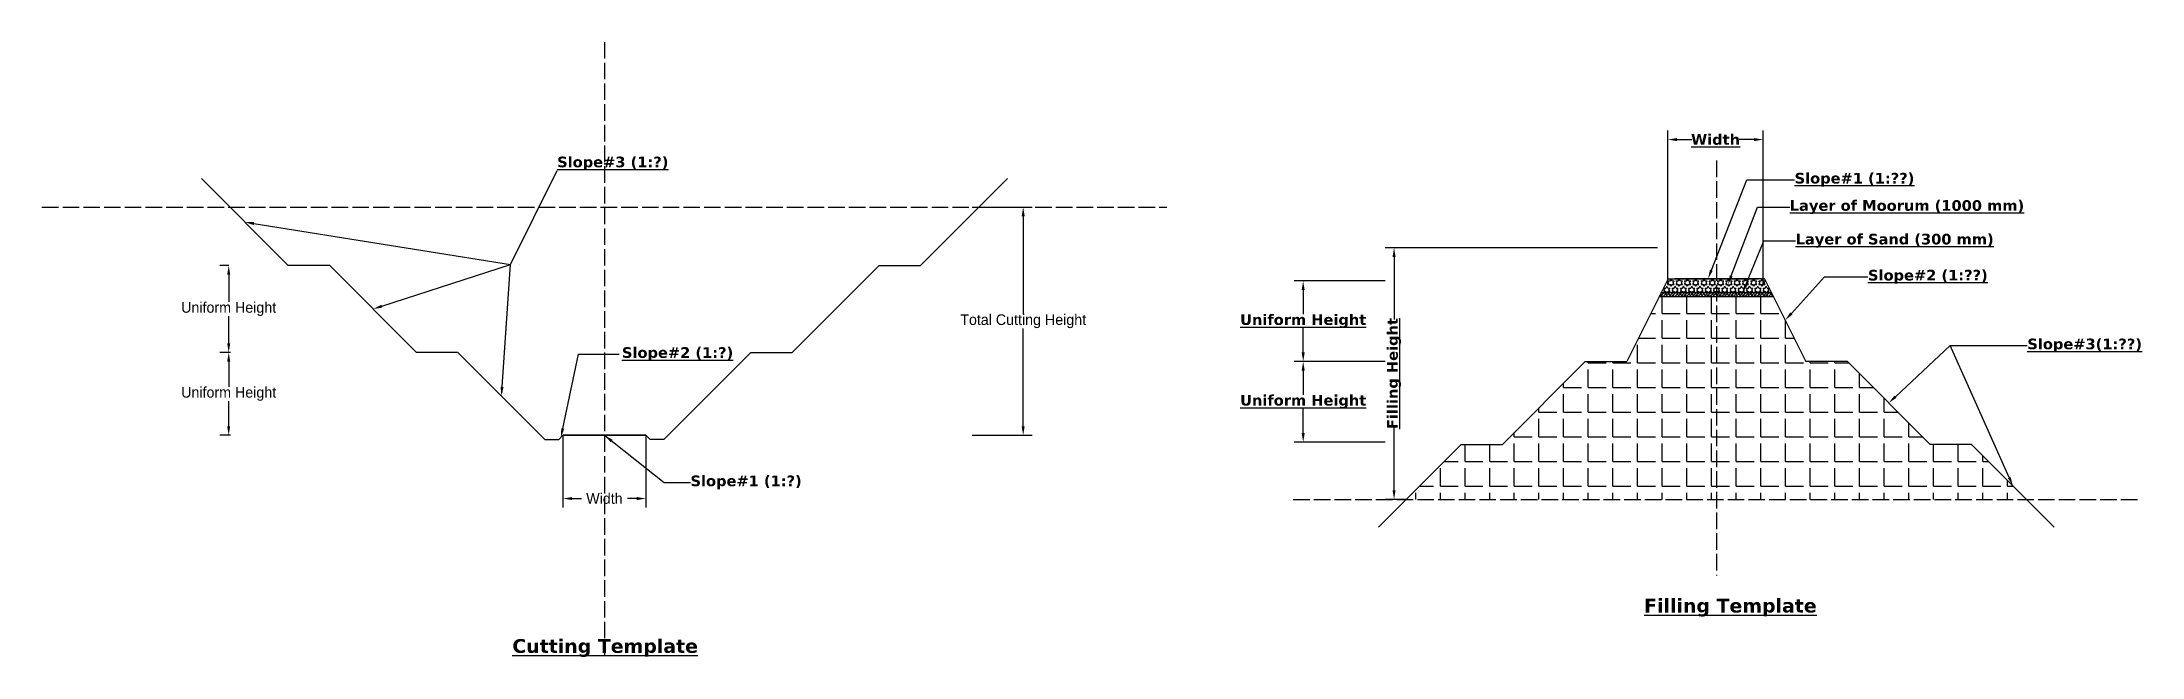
# Model space of a CAD drawing. Extents: x -15576 to 136668, y -8800 to 35753.
import ezdxf

# ---------------------------------------------------------------- set-up
doc = ezdxf.new("R2010")
doc.units = 0
doc.header["$LTSCALE"] = 100
doc.header["$MEASUREMENT"] = 0
doc.linetypes.add('ACAD_ISO02W100', pattern=[15, 12, -3])
doc.layers.get('0').update_dxf_attribs({"linetype": 'CONTINUOUS'})
doc.layers.get('DEFPOINTS').update_dxf_attribs({"color": 20, "linetype": 'CONTINUOUS'})
for name, color, linetype in [('ANN', 40, 'ACAD_ISO02W100'), ('DIM', 170, 'CONTINUOUS'), ('LAYER1', 80, 'CONTINUOUS')]:
    doc.layers.add(name, color=color, linetype=linetype)
doc.dimstyles.get("Standard").update_dxf_attribs({"dimtxt": 0.18, "dimasz": 0.18, "dimexe": 0.18, "dimexo": 0.0625, "dimgap": 0.09, "dimtad": 0, "dimtih": 1, "dimtoh": 1, "dimdec": 4, "dimzin": 0, "dimtxsty": 'STANDARD', "dimcen": 0.09, "dimazin": 3, "dimtfac": 1, "dimtdec": 4, "dimtofl": 0, "dimtmove": 0, "dimatfit": 3, "dimtolj": 1, "dimtzin": 0})

# ---------------------------------------------------------------- blocks, each defined once
blk = doc.blocks.new('*D0')
at = {"color": 0, "linetype": 'BYBLOCK'}
for p, q in [((-35769, 6005), (-36547, 6005)), ((-35897, 5342), (-35897, 3520)), ((-35897, 667), (-35897, 2490)), ((-35769, 5), (-36547, 5))]:
    blk.add_line(p, q, dxfattribs=at)
for points in [[(-36008, 5342), (-35787, 5342), (-35897, 6005)], [(-36008, 667), (-35787, 667), (-35897, 5)]]:
    blk.add_solid(points, dxfattribs=at)
at = {"layer": 'DEFPOINTS', "color": 0, "linetype": 'BYBLOCK'}
for p in [(-35897, 6005), (-35769, 6005), (-35769, 5)]:
    blk.add_point(p, dxfattribs=at)
at = {"color": 0, "linetype": 'BYBLOCK', "insert": (-35897, 3005), "char_height": 772.23, "attachment_point": 5}
blk.add_mtext('\\A1;Uniform Height', dxfattribs=at)
blk = doc.blocks.new('*D1')
at = {"color": 0, "linetype": 'BYBLOCK'}
for p, q in [((-35897, 12305), (-36547, 12305)), ((-35897, 11642), (-35897, 9670)), ((-35897, 6667), (-35897, 8640)), ((-35897, 6005), (-36547, 6005))]:
    blk.add_line(p, q, dxfattribs=at)
for points in [[(-36008, 11642), (-35787, 11642), (-35897, 12305)], [(-36008, 6667), (-35787, 6667), (-35897, 6005)]]:
    blk.add_solid(points, dxfattribs=at)
at = {"layer": 'DEFPOINTS', "color": 0, "linetype": 'BYBLOCK'}
for p in [(-35897, 12305), (-35897, 12305), (-35897, 6005)]:
    blk.add_point(p, dxfattribs=at)
at = {"color": 0, "linetype": 'BYBLOCK', "insert": (-35897, 9155), "char_height": 772.23, "attachment_point": 5}
blk.add_mtext('\\A1;Uniform Height', dxfattribs=at)
blk = doc.blocks.new('*D2')
at = {"color": 0, "linetype": 'BYBLOCK'}
for p, q in [((1616, 5), (1616, -5227)), ((7631, 5), (7631, -5227)), ((2278, -4577), (2950, -4577)), ((6969, -4577), (6297, -4577))]:
    blk.add_line(p, q, dxfattribs=at)
for points in [[(2278, -4467), (2278, -4687), (1616, -4577)], [(6969, -4467), (6969, -4687), (7631, -4577)]]:
    blk.add_solid(points, dxfattribs=at)
at = {"layer": 'DEFPOINTS', "color": 0, "linetype": 'BYBLOCK'}
for p in [(1616, 5), (7631, 5), (1616, -4577)]:
    blk.add_point(p, dxfattribs=at)
at = {"color": 0, "linetype": 'BYBLOCK', "insert": (4623, -4577), "char_height": 772.2, "attachment_point": 5}
blk.add_mtext('\\A1;Width', dxfattribs=at)
blk = doc.blocks.new('*D3')
at = {"color": 0, "linetype": 'BYBLOCK'}
for p, q in [((31278, 16529), (35631, 16529)), ((34981, 15866), (34981, 8782)), ((34981, 667), (34981, 7752)), ((31278, 5), (35631, 5))]:
    blk.add_line(p, q, dxfattribs=at)
for points in [[(34871, 15866), (35092, 15866), (34981, 16529)], [(34871, 667), (35092, 667), (34981, 5)]]:
    blk.add_solid(points, dxfattribs=at)
at = {"layer": 'DEFPOINTS', "color": 0, "linetype": 'BYBLOCK'}
for p in [(31278, 16529), (34981, 16529), (31278, 5)]:
    blk.add_point(p, dxfattribs=at)
at = {"color": 0, "linetype": 'BYBLOCK', "insert": (34981, 8267), "char_height": 772.23, "attachment_point": 5}
blk.add_mtext('\\A1;Total Cutting Height', dxfattribs=at)
blk = doc.blocks.new('*D4')
at = {"color": 0, "linetype": 'BYBLOCK'}
for p, q in [((101552, 20848), (81794, 20848)), ((82444, 20186), (82444, 15647)), ((82444, 3283), (82444, 7822)), ((83324, 2620), (81794, 2620))]:
    blk.add_line(p, q, dxfattribs=at)
for points in [[(82334, 20186), (82555, 20186), (82444, 20848)], [(82334, 3283), (82555, 3283), (82444, 2620)]]:
    blk.add_solid(points, dxfattribs=at)
at = {"layer": 'DEFPOINTS', "color": 0, "linetype": 'BYBLOCK'}
for p in [(82444, 20848), (101552, 20848), (83324, 2620)]:
    blk.add_point(p, dxfattribs=at)
at = {"color": 0, "linetype": 'BYBLOCK', "insert": (82444, 11734), "char_height": 772.23, "attachment_point": 5, "rotation": 90}
blk.add_mtext('\\A1;\\fVerdana|b1|i0|c0|p34;\\LFilling Height', dxfattribs=at)
blk = doc.blocks.new('*D5')
at = {"color": 0, "linetype": 'BYBLOCK'}
for p, q in [((81794, 18446), (75206, 18446)), ((75856, 17784), (75856, 16041)), ((75856, 13267), (75856, 15010)), ((81794, 12605), (75206, 12605))]:
    blk.add_line(p, q, dxfattribs=at)
for points in [[(75746, 17784), (75966, 17784), (75856, 18446)], [(75746, 13267), (75966, 13267), (75856, 12605)]]:
    blk.add_solid(points, dxfattribs=at)
at = {"layer": 'DEFPOINTS', "color": 0, "linetype": 'BYBLOCK'}
for p in [(81794, 18446), (75856, 12605), (81794, 12605)]:
    blk.add_point(p, dxfattribs=at)
at = {"color": 0, "linetype": 'BYBLOCK', "insert": (75856, 15526), "char_height": 772.23, "attachment_point": 5}
blk.add_mtext('\\A1;\\fVerdana|b1|i0|c0|p34;\\LUniform Height', dxfattribs=at)
blk = doc.blocks.new('*D6')
at = {"color": 0, "linetype": 'BYBLOCK'}
for p, q in [((81794, 12605), (75206, 12605)), ((75856, 11942), (75856, 10200)), ((75856, 7425), (75856, 9168)), ((81794, 6763), (75206, 6763))]:
    blk.add_line(p, q, dxfattribs=at)
for points in [[(75746, 11942), (75966, 11942), (75856, 12605)], [(75746, 7425), (75966, 7425), (75856, 6763)]]:
    blk.add_solid(points, dxfattribs=at)
at = {"layer": 'DEFPOINTS', "color": 0, "linetype": 'BYBLOCK'}
for p in [(81794, 12605), (75856, 6763), (81794, 6763)]:
    blk.add_point(p, dxfattribs=at)
at = {"color": 0, "linetype": 'BYBLOCK', "insert": (75856, 9684), "char_height": 772.23, "attachment_point": 5}
blk.add_mtext('\\A1;\\fVerdana|b1|i0|c0|p34;\\LUniform Height', dxfattribs=at)
blk = doc.blocks.new('*D7')
at = {"color": 0, "linetype": 'BYBLOCK'}
for p, q in [((102300, 18187), (102300, 29335)), ((109200, 18187), (109200, 29335)), ((102962, 28685), (104036, 28685)), ((108538, 28685), (107464, 28685))]:
    blk.add_line(p, q, dxfattribs=at)
for points in [[(102962, 28796), (102962, 28575), (102300, 28685)], [(108538, 28796), (108538, 28575), (109200, 28685)]]:
    blk.add_solid(points, dxfattribs=at)
at = {"layer": 'DEFPOINTS', "color": 0, "linetype": 'BYBLOCK'}
for p in [(109200, 28685), (102300, 18187), (109200, 18187)]:
    blk.add_point(p, dxfattribs=at)
at = {"color": 0, "linetype": 'BYBLOCK', "insert": (105750, 28685), "char_height": 772.23, "attachment_point": 5}
blk.add_mtext('\\A1;\\fVerdana|b1|i0|c0|p34;\\LWidth', dxfattribs=at)

msp = doc.modelspace()

# ---------------------------------------------------------------- hatches: boundary and pattern name
h = msp.add_hatch()
h.set_pattern_fill('STARS', color=256, scale=1200, style=0)
h.paths.add_polyline_path([(109308.63888, 18604.66077), (105808.63888, 18604.66077), (105808.63888, 17604.66077), (109808.63888, 17604.66077)])
h.paths.add_polyline_path([(105808.63888, 18604.66077), (102308.63888, 18604.66077), (101808.63888, 17604.66077), (105808.63888, 17604.66077)])
h = msp.add_hatch()
h.set_pattern_fill('ANSI38', color=256, scale=1200, style=0)
h.paths.add_polyline_path([(105808.63888, 17604.66077), (101808.63888, 17604.66077), (101658.63888, 17304.66077), (105808.63888, 17304.66077)])
h.paths.add_polyline_path([(109808.63888, 17604.66077), (105808.63888, 17604.66077), (105808.63888, 17304.66077), (109958.63888, 17304.66077)])
at = {"layer": 'DIM'}
h = msp.add_hatch(dxfattribs=at)
h.set_pattern_fill('ANGLE', color=256, scale=6500, style=0)
h.set_pattern_definition([(0, (0, 0), (0, 1787.5), [1300, -487.5]), (90, (0, 0), (-1787.5, 1e-13), [1300, -487.5])])
h.paths.add_polyline_path([(105808.63888, 17304.66077), (101658.63888, 17304.66077), (99308.63888, 12604.66077), (96308.63888, 12604.66077), (90308.63888, 6604.66077), (87308.63888, 6604.66077), (83324.32838, 2620.35027), (105808.63888, 2620.35027)])
h.paths.add_polyline_path([(115308.63888, 12604.66077), (112308.63888, 12604.66077), (109958.63888, 17304.66077), (105808.63888, 17304.66077), (105808.63888, 2620.35027), (128292.94938, 2620.35027), (124308.63888, 6604.66077), (121308.63888, 6604.66077)])

# ---------------------------------------------------------------- linework, layer by layer
for p, q in [((2281.58181, 19559.26854), (-4018.41819, 25859.26854)), ((48116.58181, 19559.26854), (54416.58181, 25859.26854)), ((5281.58181, 19559.26854), (2281.58181, 19559.26854)), ((11581.58181, 13259.26854), (5281.58181, 19559.26854)), ((38816.58181, 13259.26854), (45116.58181, 19559.26854)), ((45116.58181, 19559.26854), (48116.58181, 19559.26854)), ((102308.63888, 18604.66077), (99308.63888, 12604.66077)), ((102308.63888, 18604.66077), (105808.63888, 18604.66077)), ((105808.63888, 18604.66077), (102801.13888, 18604.66077)), ((109308.63888, 18604.66077), (105808.63888, 18604.66077)), ((105808.63888, 18604.66077), (108816.13888, 18604.66077)), ((109308.63888, 18604.66077), (112308.63888, 12604.66077)), ((101658.63888, 17304.66077), (109958.63888, 17304.66077)), ((101808.63888, 17604.66077), (109808.63888, 17604.66077)), ((14581.58181, 13259.26854), (11581.58181, 13259.26854)), ((20881.58181, 6959.26854), (14581.58181, 13259.26854)), ((29516.58181, 6959.26854), (35816.58181, 13259.26854)), ((35816.58181, 13259.26854), (38816.58181, 13259.26854)), ((96308.63888, 12604.66077), (90308.63888, 6604.66077)), ((96308.63888, 12604.66077), (99308.63888, 12604.66077)), ((115308.63888, 12604.66077), (112308.63888, 12604.66077)), ((115308.63888, 12604.66077), (121308.63888, 6604.66077)), ((20881.58181, 6959.26854), (21891.58181, 6959.26854)), ((21891.58181, 6959.26854), (22191.58181, 7259.26854)), ((22191.58181, 7259.26854), (28206.58181, 7259.26854)), ((28206.58181, 7259.26854), (22191.58181, 7259.26854)), ((28506.58181, 6959.26854), (28206.58181, 7259.26854)), ((29516.58181, 6959.26854), (28506.58181, 6959.26854)), ((87308.63888, 6604.66077), (81308.63888, 604.66077)), ((87308.63888, 6604.66077), (90308.63888, 6604.66077)), ((124308.63888, 6604.66077), (121308.63888, 6604.66077)), ((124308.63888, 6604.66077), (130308.63888, 604.66077))]:
    msp.add_line(p, q)
at = {"layer": 'ANN'}
for p, q in [((25199.08181, 35753.03439), (25199.08181, -8650.45576)), ((105808.63888, 27160.82634), (105808.63888, -2892.55854)), ((-15575.97789, 23783.39794), (65974.14151, 23783.39794)), ((75134.58393, 2620.35027), (136482.69383, 2620.35027))]:
    msp.add_line(p, q, dxfattribs=at)
at = {"layer": 'DIM'}
for p, q in [((18397.94392, 19642.3473), (21771.55303, 26442.10646)), ((105450.05181, 19221.47984), (108016.4344, 25777.46794)), ((108016.4344, 25777.46794), (111482.90873, 25777.46794)), ((106886.06644, 18805.43591), (108789.56075, 23795.88363)), ((108789.56075, 23795.88363), (111128.82218, 23795.88363)), ((-214.25918, 22605.13606), (18397.94392, 19642.3473)), ((107949.68735, 18157.90744), (109250.82374, 21360.2572)), ((109250.82374, 21360.2572), (111557.13784, 21360.2572)), ((9061.65354, 16613.66323), (18397.94392, 19642.3473)), ((17777.77054, 10770.05155), (18397.94392, 19642.3473)), ((18397.94392, 19642.3473), (18398.03392, 19642.3473)), ((19060.33925, 19642.3473), (19060.42925, 19642.3473)), ((111252.72831, 16096.14034), (113652.34622, 18751.8288)), ((113652.34622, 18751.8288), (116802.91721, 18751.8288)), ((118792.08109, 10057.48658), (122753.99556, 13768.49295)), ((122753.99556, 13768.49295), (128355.0107, 13768.49295)), ((127037.75928, 4209.13726), (122753.99556, 13768.49295)), ((22177.52257, 7757.56453), (23307.25112, 13145.1941)), ((23307.25112, 13145.1941), (26259.10752, 13145.1941))]:
    msp.add_line(p, q, dxfattribs=at)
at = {"layer": 'DIM', "const_width": 50}
msp.add_lwpolyline([(54416.58181, 25859.26854), (48116.58181, 19559.26854), (45116.58181, 19559.26854), (38816.58181, 13259.26854), (35816.58181, 13259.26854), (29516.58181, 6959.26854), (28506.58181, 6959.26854), (28206.58181, 7259.26854), (22191.58181, 7259.26854), (21891.58181, 6959.26854), (20881.58181, 6959.26854), (14581.58181, 13259.26854), (11581.58181, 13259.26854), (5281.58181, 19559.26854), (2281.58181, 19559.26854), (-4018.41819, 25859.26854)], dxfattribs=at)
at = {"layer": 'DIM'}
for points in [[(-231.6146, 22496.10956), (-196.90377, 22714.16256), (-868.41819, 22709.26854)], [(105552.85499, 19181.2369), (105347.24863, 19261.72279), (105208.59412, 18604.66077)], [(106989.21685, 18766.0915), (106782.91604, 18844.78032), (106650, 18186.53348)], [(108051.96652, 18116.35072), (107847.40819, 18199.46416), (107700.34705, 17544.23245)], [(9095.71932, 16508.65128), (9027.58776, 16718.67519), (8431.58181, 16409.26854)], [(111334.64157, 16022.12543), (111170.81505, 16170.15524), (110808.63888, 15604.66077)], [(17887.90104, 10762.35342), (17667.64004, 10777.74967), (17731.58181, 10109.26854)], [(118867.55206, 9976.91288), (118716.61012, 10138.06028), (118308.63888, 9604.66077)], [(22285.57191, 7734.90773), (22069.47324, 7780.22132), (22041.58181, 7109.26854)], [(127138.50536, 4254.28386), (126937.0132, 4163.99066), (127308.63888, 3604.66077)]]:
    msp.add_solid(points, dxfattribs=at)
at = {"layer": 'LAYER1', "const_width": 50}
for points in [[(81308.63888, 604.66077), (87308.63888, 6604.66077), (90308.63888, 6604.66077), (96308.63888, 12604.66077), (99308.63888, 12604.66077), (102308.63888, 18604.66077), (105808.63888, 18604.66077)], [(130308.63888, 604.66077), (124308.63888, 6604.66077), (121308.63888, 6604.66077), (115308.63888, 12604.66077), (112308.63888, 12604.66077), (109308.63888, 18604.66077), (105808.63888, 18604.66077)]]:
    msp.add_lwpolyline(points, dxfattribs=at)

# ---------------------------------------------------------------- texts
at = {"layer": 'DIM', "attachment_point": 4}
for s, insert, char_height in [('\\fVerdana|b1|i0|c0|p34;\\LSlope#3 (1:?)', (21771.55303, 26952.43476), 772.2345904), ('\\fVerdana|b1|i0|c0|p34;\\LSlope#1 (1:??)', (111482.99873, 25777.46794), 772.2345904), ('\\fVerdana|b1|i0|c0|p34;\\LLayer of Moorum (1000 mm)', (111128.91218, 23795.88363), 772.2345904), ('\\fVerdana|b1|i0|c0|p34;\\LLayer of Sand (300 mm)', (111557.22784, 21360.2572), 772.2345904), ('\\fVerdana|b1|i0|c0|p34;\\LSlope#2 (1:??)', (116803.00721, 18751.8288), 772.2345904), ('\\fVerdana|b1|i0|c0|p34;\\LSlope#3(1:??)', (128355.1007, 13768.49295), 772.2345904), ('\\fVerdana|b1|i0|c0|p34;\\LSlope#2 (1:?)', (26469.07265, 13145.1941), 772.2345904), ('\\fVerdana|b1|i0|c0|p34;Slope#1 (1:?)', (31437.50767, 3850.12356), 772.2345904), ('\\fVerdana|b1|i0|c0|p34;\\LFilling Template', (100570.18479, -5226.28427), 1000), ('\\fVerdana|b1|i0|c0|p34;\\LCutting Template', (18519.48642, -8152.24908), 1000)]:
    msp.add_mtext(s, dxfattribs=dict(at, insert=insert, char_height=char_height))

# ---------------------------------------------------------------- dimensions: what is measured, and where the dimension line sits
at = {"layer": 'DIM'}
dim = msp.add_linear_dim(base=(109200.00003, 28685.33173), p1=(102300.00002, 18186.53347), p2=(109200.00003, 18186.53347), text='\\fVerdana|b1|i0|c0|p34;\\LWidth', dimstyle='STANDARD', override={"dimtxt": 772.23459, "dimasz": 662.395334, "dimexe": 650}, dxfattribs=at)
dim.commit()
dim.dimension.update_dxf_attribs({"geometry": '*D7', "text_midpoint": (105750.00002, 28685.33173)})
for base, p1, p2, text, picture, middle, set_off in [((55556.91147, 23783.39794), (51853.169, 7259.26854), (51853.169, 23783.39794), 'Total Cutting Height', '*D3', (55556.91147, 15521.33324), (20575.62711, 7254.60777)), ((-2042.52268, 19559.26854), (-2042.52268, 13259.26854), (-2042.52268, 19559.26854), 'Uniform Height', '*D1', (-2042.52268, 16409.26854), (33854.89897, 7254.60777)), ((-2042.52268, 13259.26854), (-1913.686, 7259.26854), (-1913.686, 13259.26854), 'Uniform Height', '*D0', (-2042.52268, 10259.26854), (33854.89897, 7254.60777))]:
    dim = msp.add_linear_dim(base=base, p1=p1, p2=p2, angle=90, text=text, dimstyle='STANDARD', override={"dimtxt": 772.23459, "dimasz": 662.395334, "dimexe": 650}, dxfattribs=at)
    dim.commit()
    dim.dimension.update_dxf_attribs({"geometry": picture, "text_midpoint": middle, "insert": set_off})
for base, p1, p2, text, override, picture, middle in [((82444.13009, 20848.10286), (83324.32838, 2620.35027), (101552.08097, 20848.10286), '\\fVerdana|b1|i0|c0|p34;\\LFilling Height', {"dimtxt": 772.23459, "dimasz": 662.395334, "dimexe": 650, "dimtih": 0, "dimtoh": 0}, '*D4', (82444.13009, 11734.22657)), ((75856.05652, 12604.66077), (81794.13009, 18446.34111), (81794.13009, 12604.66077), '\\fVerdana|b1|i0|c0|p34;\\LUniform Height', {"dimtxt": 772.23459, "dimasz": 662.395334, "dimexe": 650}, '*D5', (75856.05652, 15525.50094)), ((75856.05652, 6762.98044), (81794.13009, 12604.66077), (81794.13009, 6762.98044), '\\fVerdana|b1|i0|c0|p34;\\LUniform Height', {"dimtxt": 772.23459, "dimasz": 662.395334, "dimexe": 650}, '*D6', (75856.05652, 9683.8206))]:
    dim = msp.add_linear_dim(base=base, p1=p1, p2=p2, angle=90, text=text, dimstyle='STANDARD', override=override, dxfattribs=at)
    dim.commit()
    dim.dimension.update_dxf_attribs({"geometry": picture, "text_midpoint": middle})
dim = msp.add_linear_dim(base=(22191.58181, 2677.6229), p1=(28206.58181, 7259.26854), p2=(22191.58181, 7259.26854), text='Width', dimstyle='STANDARD', override={"dimtxt": 772.23459, "dimasz": 662.395334, "dimexe": 650}, dxfattribs=at)
dim.commit()
dim.dimension.update_dxf_attribs({"geometry": '*D2', "text_midpoint": (25199.08181, 2677.6229), "insert": (20575.62711, 7254.60777)})

# ---------------------------------------------------------------- leaders
at = {"layer": 'DIM', "annotation_type": 0, "has_hookline": 1, "hookline_direction": 0, "text_width": 8169.40179}
msp.add_leader([(25199.08181, 7259.26854), (29540.37886, 3850.12356), (31437.41767, 3850.12356)], dimstyle='STANDARD', override={"dimtxt": 772.23459, "dimasz": 662.395334, "dimexe": 650}, dxfattribs=at)

doc.saveas('drawing.dxf')
